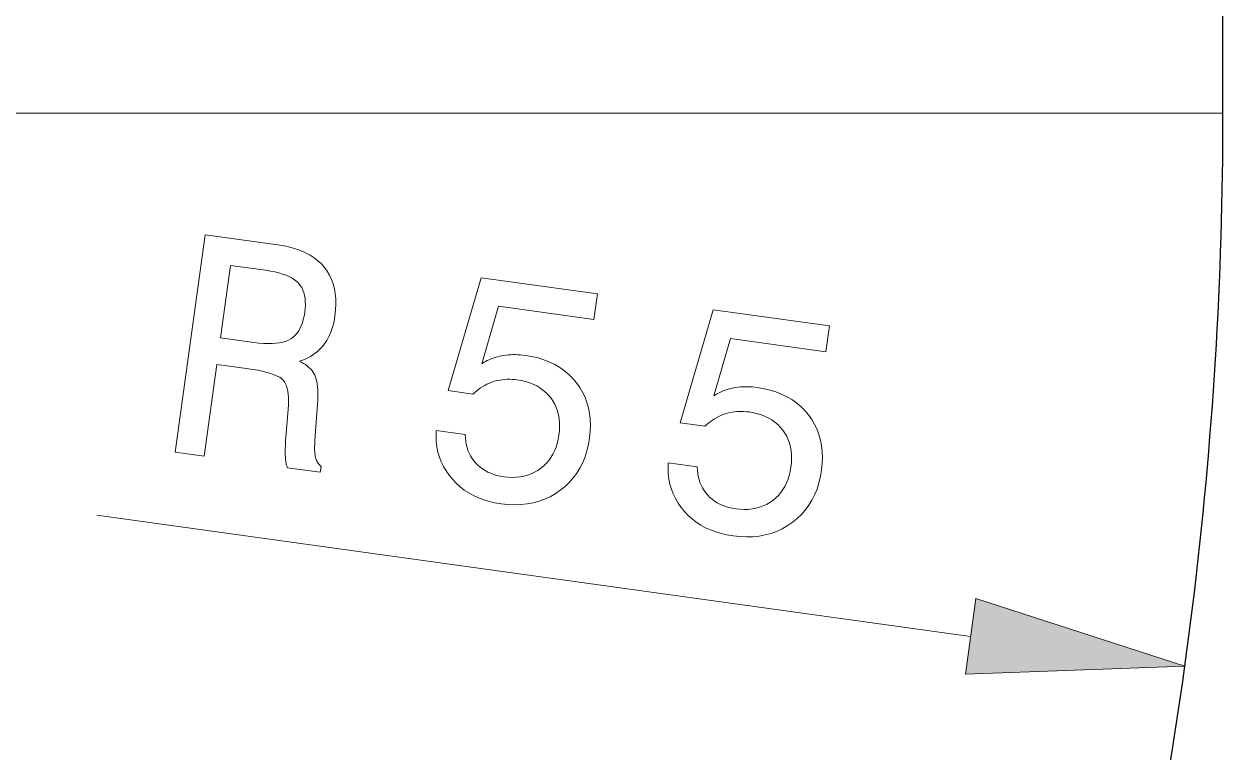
# Model space of a CAD drawing. Extents: x 5 to 409, y 5 to 583.
# Drawn here: x 150.82 to 167.2, y 337.94 to 347.87 of the extents above; entities that cross this region are included whole.
import ezdxf

# ---------------------------------------------------------------- set-up
doc = ezdxf.new("R2010")
doc.units = 0
for name, color, linetype, lineweight in [('DETAIL', 3, 'Continuous', 25), ('DIMENSIONS', 2, 'Continuous', 25), ('OUTLINE', 7, 'Continuous', 70)]:
    doc.layers.add(name, color=color, linetype=linetype, lineweight=lineweight)

msp = doc.modelspace()

# ---------------------------------------------------------------- linework, layer by layer
at = {"layer": 'DETAIL', "lineweight": 13}
msp.add_line((162.974, 346.657), (98.197, 346.657), dxfattribs=at)
at = {"layer": 'DETAIL', "lineweight": 13, "ltscale": 0.105585}
msp.add_line((167.197, 346.657), (162.974, 346.657), dxfattribs=at)
at = {"layer": 'DIMENSIONS', "lineweight": 13, "ltscale": 0.301139}
msp.add_line((163.75, 339.514), (151.819, 341.167), dxfattribs=at)
at = {"layer": 'DIMENSIONS', "lineweight": 13}
for points in [[(152.886, 342.029), (153.297, 344.996), (154.289, 344.859), (154.375, 344.845), (154.455, 344.827), (154.531, 344.805), (154.602, 344.78), (154.668, 344.751), (154.73, 344.718), (154.786, 344.682), (154.838, 344.642), (154.885, 344.598), (154.928, 344.55), (154.965, 344.499), (154.997, 344.444), (155.024, 344.386), (155.046, 344.325), (155.063, 344.26), (155.075, 344.193), (155.081, 344.122), (155.083, 344.047), (155.079, 343.969), (155.07, 343.888), (155.062, 343.84), (155.053, 343.794), (155.042, 343.75), (155.029, 343.707), (155.014, 343.666), (154.997, 343.627), (154.979, 343.59), (154.959, 343.554), (154.937, 343.521), (154.914, 343.489), (154.888, 343.459), (154.861, 343.43), (154.832, 343.404), (154.802, 343.379), (154.77, 343.356), (154.736, 343.336), (154.701, 343.316), (154.664, 343.299), (154.625, 343.284), (154.584, 343.27), (154.614, 343.255), (154.643, 343.239), (154.669, 343.223), (154.693, 343.205), (154.715, 343.186), (154.735, 343.166), (154.754, 343.146), (154.77, 343.124), (154.784, 343.102), (154.796, 343.078), (154.806, 343.053), (154.815, 343.024), (154.823, 342.992), (154.829, 342.957), (154.833, 342.919), (154.836, 342.878), (154.837, 342.833), (154.837, 342.785), (154.836, 342.735), (154.832, 342.68), (154.797, 342.194), (154.795, 342.163), (154.794, 342.134), (154.793, 342.106), (154.793, 342.08), (154.793, 342.056), (154.794, 342.033), (154.796, 342.012), (154.798, 341.993), (154.801, 341.975), (154.805, 341.959), (154.809, 341.943), (154.814, 341.929), (154.82, 341.915), (154.826, 341.902), (154.833, 341.889), (154.842, 341.877), (154.85, 341.866), (154.86, 341.855), (154.87, 341.845), (154.881, 341.835), (154.87, 341.754), (154.421, 341.816), (154.417, 341.827), (154.413, 341.839), (154.409, 341.851), (154.406, 341.865), (154.403, 341.88), (154.4, 341.895), (154.398, 341.912), (154.396, 341.929), (154.394, 341.947), (154.393, 341.967), (154.392, 341.987), (154.392, 342.009), (154.391, 342.032), (154.391, 342.056), (154.392, 342.082), (154.393, 342.109), (154.394, 342.137), (154.395, 342.167), (154.397, 342.197), (154.4, 342.23), (154.432, 342.617), (154.436, 342.673), (154.437, 342.726), (154.436, 342.775), (154.433, 342.82), (154.427, 342.862), (154.419, 342.899), (154.409, 342.933), (154.397, 342.963), (154.382, 342.989), (154.365, 343.011), (154.344, 343.031), (154.316, 343.05), (154.282, 343.068), (154.242, 343.086), (154.195, 343.102), (154.142, 343.117), (154.082, 343.132), (154.015, 343.146), (153.943, 343.158), (153.864, 343.17), (153.457, 343.227), (153.283, 341.974)], [(154.128, 344.511), (153.644, 344.578), (153.507, 343.59), (153.964, 343.527), (154.032, 343.518), (154.096, 343.513), (154.156, 343.511), (154.212, 343.511), (154.264, 343.514), (154.313, 343.52), (154.357, 343.53), (154.397, 343.541), (154.434, 343.556), (154.467, 343.574), (154.496, 343.595), (154.524, 343.619), (154.548, 343.647), (154.571, 343.678), (154.591, 343.713), (154.609, 343.751), (154.625, 343.792), (154.638, 343.837), (154.649, 343.885), (154.658, 343.937), (154.663, 343.988), (154.666, 344.037), (154.665, 344.083), (154.662, 344.127), (154.655, 344.168), (154.645, 344.206), (154.632, 344.241), (154.616, 344.275), (154.596, 344.305), (154.574, 344.333), (154.548, 344.358), (154.518, 344.382), (154.484, 344.404), (154.445, 344.425), (154.403, 344.444), (154.356, 344.46), (154.305, 344.476), (154.25, 344.489), (154.191, 344.501)], [(156.452, 342.324), (156.849, 342.269), (156.851, 342.223), (156.856, 342.178), (156.863, 342.135), (156.874, 342.093), (156.887, 342.053), (156.902, 342.015), (156.921, 341.979), (156.942, 341.944), (156.966, 341.911), (156.992, 341.88), (157.021, 341.851), (157.052, 341.824), (157.085, 341.799), (157.121, 341.777), (157.158, 341.757), (157.197, 341.74), (157.239, 341.725), (157.283, 341.712), (157.328, 341.702), (157.376, 341.694), (157.435, 341.687), (157.492, 341.685), (157.547, 341.687), (157.6, 341.692), (157.652, 341.702), (157.701, 341.715), (157.749, 341.733), (157.795, 341.754), (157.839, 341.78), (157.882, 341.809), (157.921, 341.842), (157.958, 341.877), (157.991, 341.915), (158.02, 341.957), (158.047, 342), (158.07, 342.047), (158.09, 342.097), (158.106, 342.149), (158.12, 342.204), (158.129, 342.262), (158.136, 342.322), (158.138, 342.379), (158.137, 342.435), (158.132, 342.488), (158.122, 342.54), (158.109, 342.59), (158.092, 342.638), (158.071, 342.684), (158.046, 342.727), (158.017, 342.769), (157.984, 342.809), (157.949, 342.845), (157.911, 342.877), (157.869, 342.907), (157.825, 342.933), (157.778, 342.956), (157.728, 342.976), (157.674, 342.992), (157.618, 343.006), (157.559, 343.016), (157.525, 343.02), (157.491, 343.022), (157.457, 343.023), (157.424, 343.023), (157.391, 343.021), (157.359, 343.018), (157.327, 343.013), (157.295, 343.007), (157.264, 343), (157.233, 342.991), (157.203, 342.98), (157.173, 342.968), (157.144, 342.955), (157.116, 342.94), (157.088, 342.924), (157.06, 342.906), (157.033, 342.887), (157.007, 342.866), (156.981, 342.844), (156.955, 342.821), (156.615, 342.868), (157.067, 344.41), (158.654, 344.19), (158.606, 343.839), (157.305, 344.019), (157.075, 343.236), (157.099, 343.251), (157.124, 343.266), (157.149, 343.279), (157.175, 343.291), (157.202, 343.303), (157.23, 343.313), (157.258, 343.322), (157.287, 343.331), (157.316, 343.338), (157.346, 343.344), (157.377, 343.349), (157.408, 343.354), (157.439, 343.357), (157.471, 343.359), (157.503, 343.36), (157.535, 343.36), (157.568, 343.359), (157.602, 343.357), (157.635, 343.354), (157.669, 343.349), (157.759, 343.334), (157.844, 343.314), (157.924, 343.289), (158.001, 343.259), (158.073, 343.224), (158.14, 343.185), (158.204, 343.14), (158.263, 343.09), (158.317, 343.036), (158.368, 342.976), (158.413, 342.913), (158.452, 342.847), (158.485, 342.778), (158.512, 342.707), (158.533, 342.633), (158.548, 342.557), (158.557, 342.478), (158.56, 342.396), (158.557, 342.312), (158.548, 342.225), (158.532, 342.134), (158.511, 342.047), (158.485, 341.964), (158.453, 341.886), (158.415, 341.812), (158.373, 341.743), (158.324, 341.677), (158.271, 341.617), (158.212, 341.56), (158.147, 341.508), (158.079, 341.461), (158.008, 341.421), (157.934, 341.387), (157.857, 341.359), (157.777, 341.338), (157.695, 341.322), (157.61, 341.313), (157.522, 341.311), (157.431, 341.315), (157.338, 341.325), (157.255, 341.338), (157.177, 341.356), (157.102, 341.379), (157.03, 341.406), (156.962, 341.437), (156.897, 341.473), (156.836, 341.512), (156.779, 341.557), (156.725, 341.605), (156.674, 341.658), (156.628, 341.714), (156.587, 341.773), (156.552, 341.834), (156.522, 341.897), (156.497, 341.962), (156.477, 342.03), (156.463, 342.1), (156.454, 342.172), (156.451, 342.247)], [(159.62, 341.885), (160.017, 341.83), (160.019, 341.784), (160.024, 341.739), (160.031, 341.696), (160.042, 341.654), (160.055, 341.614), (160.07, 341.576), (160.089, 341.54), (160.11, 341.505), (160.133, 341.472), (160.16, 341.441), (160.189, 341.412), (160.22, 341.385), (160.253, 341.36), (160.288, 341.338), (160.326, 341.318), (160.365, 341.301), (160.407, 341.286), (160.45, 341.273), (160.496, 341.263), (160.544, 341.255), (160.603, 341.249), (160.66, 341.246), (160.715, 341.248), (160.768, 341.253), (160.82, 341.263), (160.869, 341.276), (160.917, 341.294), (160.963, 341.315), (161.007, 341.341), (161.049, 341.37), (161.089, 341.403), (161.126, 341.438), (161.159, 341.476), (161.188, 341.518), (161.215, 341.561), (161.238, 341.608), (161.258, 341.658), (161.274, 341.71), (161.287, 341.765), (161.297, 341.823), (161.304, 341.883), (161.306, 341.94), (161.305, 341.996), (161.299, 342.049), (161.29, 342.101), (161.277, 342.151), (161.26, 342.199), (161.239, 342.245), (161.214, 342.288), (161.185, 342.33), (161.152, 342.37), (161.117, 342.406), (161.078, 342.438), (161.037, 342.468), (160.993, 342.494), (160.946, 342.517), (160.895, 342.537), (160.842, 342.553), (160.786, 342.567), (160.727, 342.577), (160.693, 342.581), (160.659, 342.583), (160.625, 342.585), (160.592, 342.584), (160.559, 342.582), (160.527, 342.579), (160.495, 342.574), (160.463, 342.568), (160.432, 342.561), (160.401, 342.552), (160.371, 342.541), (160.341, 342.529), (160.312, 342.516), (160.283, 342.501), (160.255, 342.485), (160.228, 342.467), (160.201, 342.448), (160.175, 342.427), (160.149, 342.405), (160.123, 342.382), (159.783, 342.429), (160.235, 343.971), (161.822, 343.751), (161.773, 343.4), (160.472, 343.58), (160.243, 342.797), (160.267, 342.812), (160.292, 342.827), (160.317, 342.84), (160.343, 342.852), (160.37, 342.864), (160.398, 342.874), (160.426, 342.883), (160.455, 342.892), (160.484, 342.899), (160.514, 342.905), (160.545, 342.911), (160.576, 342.915), (160.607, 342.918), (160.639, 342.92), (160.671, 342.921), (160.703, 342.921), (160.736, 342.92), (160.77, 342.918), (160.803, 342.915), (160.837, 342.91), (160.927, 342.895), (161.012, 342.875), (161.092, 342.85), (161.169, 342.82), (161.241, 342.785), (161.308, 342.746), (161.372, 342.701), (161.431, 342.651), (161.485, 342.597), (161.536, 342.537), (161.581, 342.474), (161.62, 342.408), (161.653, 342.339), (161.68, 342.268), (161.701, 342.194), (161.716, 342.118), (161.725, 342.039), (161.728, 341.957), (161.725, 341.873), (161.716, 341.786), (161.7, 341.695), (161.679, 341.608), (161.653, 341.525), (161.621, 341.447), (161.583, 341.373), (161.541, 341.304), (161.492, 341.238), (161.439, 341.178), (161.38, 341.121), (161.315, 341.069), (161.247, 341.022), (161.175, 340.982), (161.101, 340.948), (161.025, 340.92), (160.945, 340.899), (160.863, 340.883), (160.778, 340.874), (160.69, 340.872), (160.599, 340.876), (160.506, 340.886), (160.423, 340.899), (160.345, 340.918), (160.27, 340.94), (160.198, 340.967), (160.13, 340.998), (160.065, 341.034), (160.004, 341.073), (159.947, 341.118), (159.892, 341.166), (159.842, 341.219), (159.796, 341.275), (159.755, 341.334), (159.72, 341.395), (159.689, 341.458), (159.665, 341.523), (159.645, 341.591), (159.631, 341.661), (159.622, 341.733), (159.619, 341.808)], [(163.679, 338.998), (166.677, 339.108), (163.822, 340.03)]]:
    msp.add_lwpolyline(points, close=True, dxfattribs=at)
msp.add_solid([(163.679, 338.998), (166.677, 339.108), (163.679, 338.998), (163.822, 340.03)], dxfattribs=at)
at = {"layer": 'OUTLINE', "lineweight": 30, "ltscale": 0.0375}
msp.add_line((167.197, 346.657), (167.197, 348.157), dxfattribs=at)
at = {"layer": 'OUTLINE', "lineweight": 30}
msp.add_arc((112.197, 346.657), 55, 345.9726, 360, dxfattribs=at)

doc.saveas('drawing.dxf')
